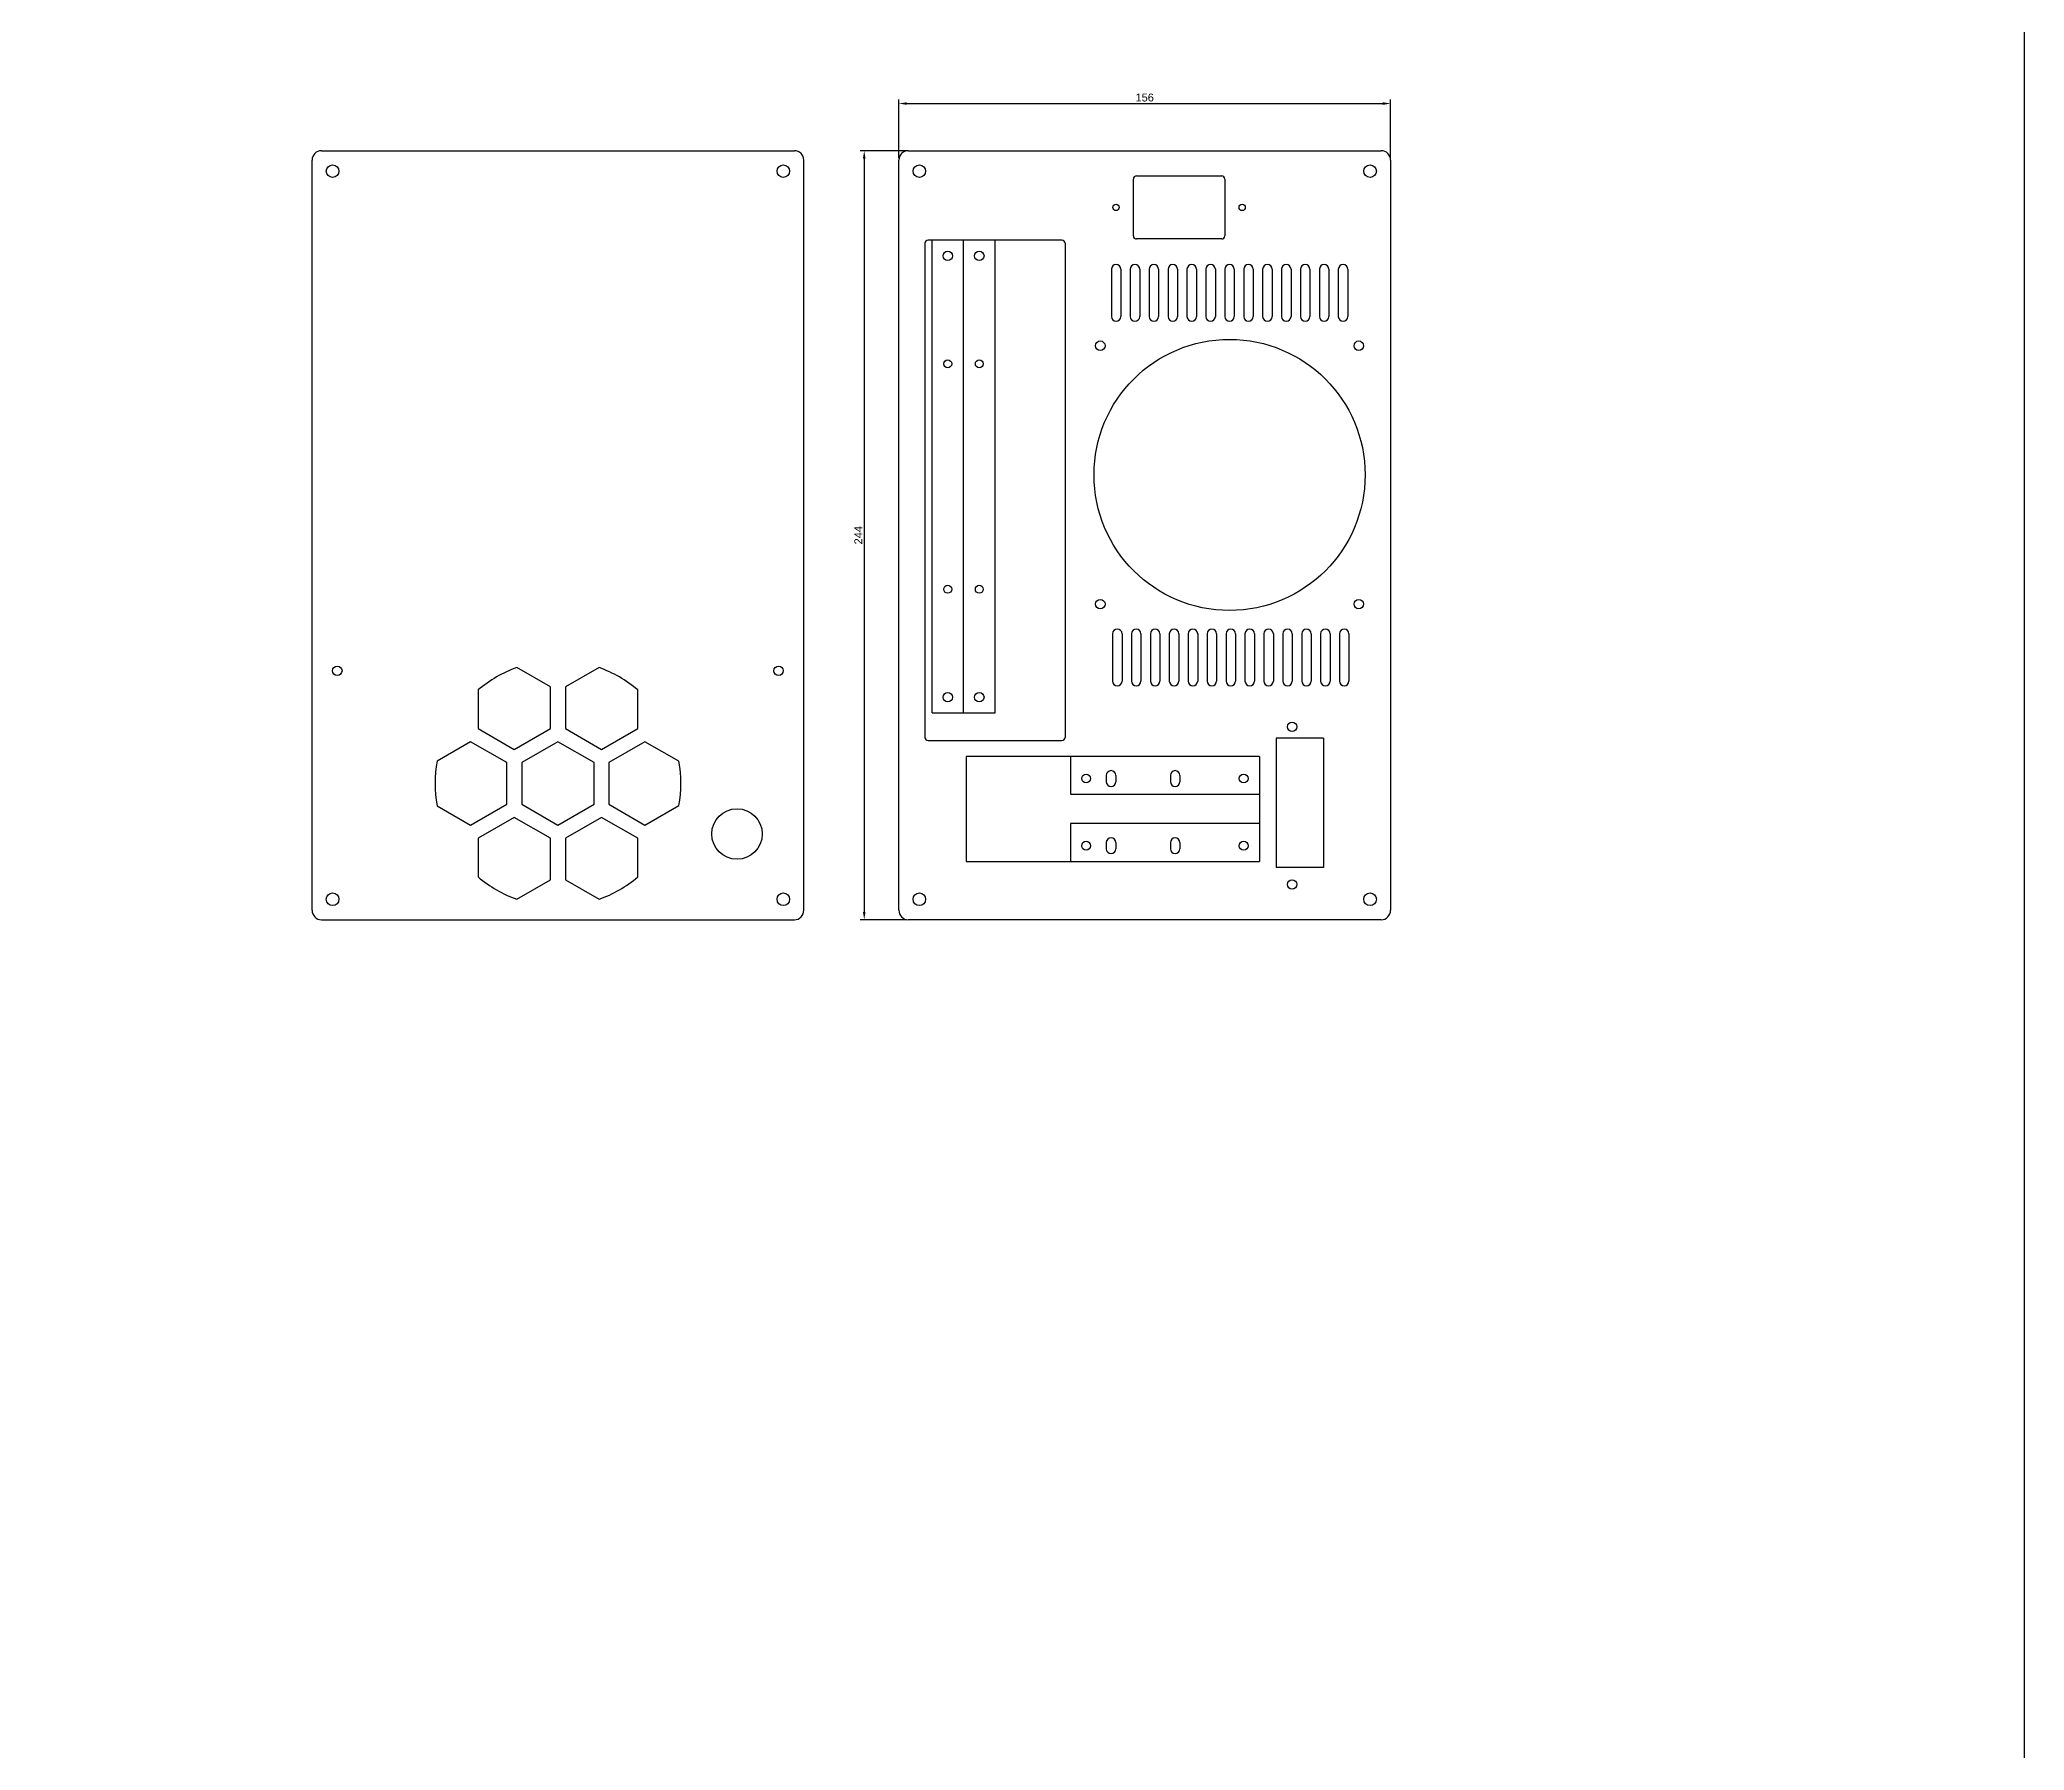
# Model space of a CAD drawing. Header units: millimetres. Extents: x 2208 to 3468, y 425 to 2580.
# Drawn here: x 2839 to 3468, y 967 to 1510 of the extents above; entities that cross this region are included whole.
import ezdxf

# ---------------------------------------------------------------- set-up
doc = ezdxf.new("R2010")
doc.units = ezdxf.units.MM
doc.styles.get("Standard").update_dxf_attribs({"font": 'arial.ttf'})
doc.dimstyles.new('ISO-25', dxfattribs={"dimtxt": 2.5, "dimasz": 2.5, "dimexe": 1.25, "dimexo": 0.625, "dimtad": 1, "dimtxsty": 'Standard', "dimcen": 2.5, "dimadec": 0, "dimazin": 0, "dimtfac": 1, "dimtmove": 0, "dimatfit": 3, "dimfxl": 1, "dimarcsym": 0})

# ---------------------------------------------------------------- blocks, each defined once
blk = doc.blocks.new('*D95')
at = {"color": 0, "lineweight": -2, "transparency": 16777216}
for p, q in [((3111.24, 1472.6), (3111.24, 1491.18)), ((3113.74, 1489.93), (3264.74, 1489.93)), ((3267.24, 1472.6), (3267.24, 1491.18))]:
    blk.add_line(p, q, dxfattribs=at)
at = {"color": 0, "transparency": 16777216}
for points in [[(3113.74, 1490.35), (3113.74, 1489.52), (3111.24, 1489.93)], [(3264.74, 1490.35), (3264.74, 1489.52), (3267.24, 1489.93)]]:
    blk.add_solid(points, dxfattribs=at)
at = {"layer": 'Defpoints', "color": 0, "transparency": 16777216}
for p in [(3267.24, 1489.93), (3111.24, 1471.98), (3267.24, 1471.98)]:
    blk.add_point(p, dxfattribs=at)
at = {"color": 0, "transparency": 16777216, "insert": (3189.24, 1491.83), "char_height": 2.5, "attachment_point": 5}
blk.add_mtext('156', dxfattribs=at)
blk = doc.blocks.new('*D96')
at = {"color": 0, "lineweight": -2, "transparency": 16777216}
for p, q in [((3113.62, 1474.98), (3099.01, 1474.98)), ((3100.26, 1472.48), (3100.26, 1233.48)), ((3113.62, 1230.98), (3099.01, 1230.98))]:
    blk.add_line(p, q, dxfattribs=at)
at = {"color": 0, "transparency": 16777216}
for points in [[(3099.84, 1472.48), (3100.67, 1472.48), (3100.26, 1474.98)], [(3099.84, 1233.48), (3100.67, 1233.48), (3100.26, 1230.98)]]:
    blk.add_solid(points, dxfattribs=at)
at = {"layer": 'Defpoints', "color": 0, "transparency": 16777216}
for p in [(3114.24, 1474.98), (3100.26, 1230.98), (3114.24, 1230.98)]:
    blk.add_point(p, dxfattribs=at)
at = {"color": 0, "transparency": 16777216, "insert": (3098.38, 1352.98), "char_height": 2.5, "attachment_point": 5, "rotation": 90}
blk.add_mtext('244', dxfattribs=at)

msp = doc.modelspace()

# ---------------------------------------------------------------- linework, layer by layer
for p, q in [((2928.09, 1474.979), (3078.09, 1474.979)), ((3114.243, 1474.979), (3264.243, 1474.979)), ((2925.09, 1233.979), (2925.09, 1471.979)), ((3081.09, 1233.979), (3081.09, 1471.979)), ((3111.243, 1233.979), (3111.243, 1471.979)), ((3267.243, 1471.979), (3267.243, 1233.979)), ((3185.655, 1447.976), (3185.655, 1465.976)), ((3186.655, 1466.976), (3213.655, 1466.976)), ((3214.655, 1465.976), (3214.655, 1447.976)), ((3119.535, 1445.599), (3119.535, 1288.849)), ((3121.76, 1296.599), (3121.76, 1446.599)), ((3131.76, 1296.599), (3131.76, 1446.599)), ((3141.76, 1296.599), (3141.76, 1446.599)), ((3163.985, 1445.599), (3163.985, 1288.849)), ((3213.655, 1446.976), (3186.655, 1446.976)), ((3178.655, 1437.349), (3178.655, 1422.349)), ((3181.655, 1437.349), (3181.655, 1422.349)), ((3184.655, 1437.349), (3184.655, 1422.349)), ((3187.655, 1437.349), (3187.655, 1422.349)), ((3190.655, 1437.349), (3190.655, 1422.349)), ((3193.655, 1437.349), (3193.655, 1422.349)), ((3196.655, 1437.349), (3196.655, 1422.349)), ((3199.655, 1437.349), (3199.655, 1422.349)), ((3202.655, 1437.349), (3202.655, 1422.349)), ((3205.655, 1437.349), (3205.655, 1422.349)), ((3208.655, 1437.349), (3208.655, 1422.349)), ((3211.655, 1437.349), (3211.655, 1422.349)), ((3214.655, 1437.349), (3214.655, 1422.349)), ((3217.655, 1437.349), (3217.655, 1422.349)), ((3220.655, 1437.349), (3220.655, 1422.349)), ((3223.655, 1437.349), (3223.655, 1422.349)), ((3226.655, 1437.349), (3226.655, 1422.349)), ((3229.655, 1437.349), (3229.655, 1422.349)), ((3232.655, 1437.349), (3232.655, 1422.349)), ((3235.655, 1437.349), (3235.655, 1422.349)), ((3238.655, 1437.349), (3238.655, 1422.349)), ((3241.655, 1437.349), (3241.655, 1422.349)), ((3244.655, 1437.349), (3244.655, 1422.349)), ((3247.655, 1437.349), (3247.655, 1422.349)), ((3250.655, 1437.349), (3250.655, 1422.349)), ((3253.655, 1437.349), (3253.655, 1422.349)), ((3179.048, 1321.726), (3179.048, 1306.726)), ((3182.048, 1321.726), (3182.048, 1306.726)), ((3185.048, 1321.726), (3185.048, 1306.726)), ((3188.048, 1321.726), (3188.048, 1306.726)), ((3191.048, 1321.726), (3191.048, 1306.726)), ((3194.048, 1321.726), (3194.048, 1306.726)), ((3197.048, 1321.726), (3197.048, 1306.726)), ((3200.048, 1321.726), (3200.048, 1306.726)), ((3203.048, 1321.726), (3203.048, 1306.726)), ((3206.048, 1321.726), (3206.048, 1306.726)), ((3209.048, 1321.726), (3209.048, 1306.726)), ((3212.048, 1321.726), (3212.048, 1306.726)), ((3215.048, 1321.726), (3215.048, 1306.726)), ((3218.048, 1321.726), (3218.048, 1306.726)), ((3221.048, 1321.726), (3221.048, 1306.726)), ((3224.048, 1321.726), (3224.048, 1306.726)), ((3227.048, 1321.726), (3227.048, 1306.726)), ((3230.048, 1321.726), (3230.048, 1306.726)), ((3233.048, 1321.726), (3233.048, 1306.726)), ((3236.048, 1321.726), (3236.048, 1306.726)), ((3239.048, 1321.726), (3239.048, 1306.726)), ((3242.048, 1321.726), (3242.048, 1306.726)), ((3245.048, 1321.726), (3245.048, 1306.726)), ((3248.048, 1321.726), (3248.048, 1306.726)), ((3251.048, 1321.726), (3251.048, 1306.726)), ((3254.048, 1321.726), (3254.048, 1306.726)), ((3000.69, 1304.843), (2990.053, 1310.985)), ((3016.128, 1310.985), (3005.49, 1304.843)), ((2977.778, 1303.898), (2977.778, 1291.615)), ((3000.69, 1291.615), (3000.69, 1304.843)), ((3005.49, 1304.843), (3005.49, 1291.615)), ((3028.403, 1291.615), (3028.403, 1303.898)), ((2977.778, 1291.615), (2989.234, 1285)), ((2989.234, 1285), (3000.69, 1291.615)), ((3005.49, 1291.615), (3016.947, 1285)), ((3016.947, 1285), (3028.403, 1291.615)), ((3121.76, 1296.599), (3131.76, 1296.599)), ((3131.76, 1296.599), (3141.76, 1296.599)), ((2975.378, 1287.458), (2964.74, 1281.316)), ((2986.834, 1280.843), (2975.378, 1287.458)), ((3003.09, 1287.458), (2991.634, 1280.843)), ((3014.547, 1280.843), (3003.09, 1287.458)), ((3030.702, 1287.458), (3019.245, 1280.843)), ((3041.453, 1281.25), (3030.702, 1287.458)), ((3230.995, 1288.589), (3230.995, 1247.589)), ((3245.995, 1288.589), (3245.995, 1247.589)), ((2986.834, 1267.615), (2986.834, 1280.843)), ((2991.634, 1280.843), (2991.634, 1267.615)), ((3014.547, 1267.615), (3014.547, 1280.843)), ((3019.245, 1280.843), (3019.245, 1267.615)), ((3165.645, 1282.789), (3165.645, 1270.789)), ((3177.053, 1276.789), (3177.053, 1274.789)), ((3180.053, 1276.789), (3180.053, 1274.789)), ((3197.373, 1276.789), (3197.373, 1274.789)), ((3200.373, 1276.789), (3200.373, 1274.789)), ((2964.74, 1267.142), (2975.378, 1261)), ((2975.378, 1261), (2986.834, 1267.615)), ((2991.634, 1267.615), (3003.09, 1261)), ((3003.09, 1261), (3014.547, 1267.615)), ((3019.245, 1267.615), (3030.702, 1261)), ((3030.702, 1261), (3041.453, 1267.208)), ((2989.234, 1263.458), (2977.778, 1256.843)), ((3000.69, 1256.843), (2989.234, 1263.458)), ((3016.947, 1263.458), (3005.49, 1256.843)), ((3028.403, 1256.843), (3016.947, 1263.458)), ((3165.645, 1261.469), (3165.645, 1249.469)), ((2977.778, 1256.843), (2977.778, 1244.56)), ((3000.69, 1243.615), (3000.69, 1256.843)), ((3005.49, 1256.843), (3005.49, 1243.615)), ((3028.403, 1244.56), (3028.403, 1256.843)), ((3177.053, 1255.469), (3177.053, 1253.469)), ((3180.053, 1255.469), (3180.053, 1253.469)), ((3197.373, 1255.469), (3197.373, 1253.469)), ((3200.373, 1255.469), (3200.373, 1253.469)), ((2990.053, 1237.473), (3000.69, 1243.615)), ((3005.49, 1243.615), (3016.128, 1237.473)), ((2928.09, 1230.979), (3078.09, 1230.979)), ((3264.243, 1230.979), (3114.243, 1230.979))]:
    msp.add_line(p, q)
at = {"lineweight": -3}
for p, q in [((3162.985, 1446.599), (3120.535, 1446.599)), ((3120.535, 1287.849), (3162.985, 1287.849)), ((3245.995, 1288.589), (3230.995, 1288.589)), ((3165.645, 1282.789), (3132.649, 1282.789)), ((3132.649, 1282.789), (3132.649, 1249.469)), ((3225.645, 1282.789), (3165.645, 1282.789)), ((3225.645, 1282.789), (3225.645, 1249.469)), ((3165.645, 1270.789), (3225.645, 1270.789)), ((3225.645, 1261.469), (3165.645, 1261.469)), ((3132.649, 1249.469), (3165.645, 1249.469)), ((3165.645, 1249.469), (3225.645, 1249.469)), ((3245.995, 1247.589), (3230.995, 1247.589))]:
    msp.add_line(p, q, dxfattribs=at)
msp.add_lwpolyline([(2207.972, 2580.405), (3468.29, 2580.405), (3468.29, 424.76), (2207.972, 424.76)], close=True)
for centre, radius in [((2931.59, 1468.479), 2), ((3074.59, 1468.479), 2), ((3117.743, 1468.479), 2), ((3260.743, 1468.479), 2), ((3180.155, 1456.976), 1), ((3220.155, 1456.976), 1), ((3126.76, 1441.599), 1.5), ((3136.76, 1441.599), 1.5), ((3216.155, 1372.116), 43), ((3175.155, 1413.116), 1.5), ((3257.155, 1413.116), 1.5), ((3126.76, 1407.349), 1.25), ((3136.76, 1407.349), 1.25), ((3126.76, 1335.849), 1.25), ((3136.76, 1335.849), 1.25), ((3175.155, 1331.116), 1.5), ((3257.155, 1331.116), 1.5), ((2933.09, 1309.979), 1.5), ((3073.09, 1309.979), 1.5), ((3126.76, 1301.599), 1.5), ((3136.76, 1301.599), 1.5), ((3235.995, 1292.197), 1.5), ((3170.645, 1275.789), 1.4), ((3220.645, 1275.789), 1.4), ((3059.901, 1258.194), 8), ((3170.645, 1254.469), 1.4), ((3220.645, 1254.469), 1.4), ((3235.995, 1242.197), 1.5), ((2931.59, 1237.479), 2), ((3074.59, 1237.479), 2), ((3117.743, 1237.479), 2), ((3260.743, 1237.479), 2)]:
    msp.add_circle(centre, radius)
for centre, radius, start, end in [((2928.09, 1471.979), 3, 90, 180), ((3078.09, 1471.979), 3, 0, 90), ((3114.243, 1471.979), 3, 90, 180), ((3264.243, 1471.979), 3, 0, 90), ((3186.655, 1465.976), 1, 90, 180), ((3213.655, 1465.976), 1, 0, 90), ((3120.535, 1445.599), 1, 90, 180), ((3162.985, 1445.599), 1, 0, 90), ((3186.655, 1447.976), 1, 180, 270), ((3213.655, 1447.976), 1, 270, 0), ((3180.155, 1437.349), 1.5, 0, 180), ((3186.155, 1437.349), 1.5, 0, 180), ((3192.155, 1437.349), 1.5, 0, 180), ((3198.155, 1437.349), 1.5, 0, 180), ((3204.155, 1437.349), 1.5, 0, 180), ((3210.155, 1437.349), 1.5, 0, 180), ((3216.155, 1437.349), 1.5, 0, 180), ((3222.155, 1437.349), 1.5, 0, 180), ((3228.155, 1437.349), 1.5, 0, 180), ((3234.155, 1437.349), 1.5, 0, 180), ((3240.155, 1437.349), 1.5, 0, 180), ((3246.155, 1437.349), 1.5, 0, 180), ((3252.155, 1437.349), 1.5, 0, 180), ((3180.155, 1422.349), 1.5, 180, 0), ((3186.155, 1422.349), 1.5, 180, 0), ((3192.155, 1422.349), 1.5, 180, 0), ((3198.155, 1422.349), 1.5, 180, 0), ((3204.155, 1422.349), 1.5, 180, 0), ((3210.155, 1422.349), 1.5, 180, 0), ((3216.155, 1422.349), 1.5, 180, 0), ((3222.155, 1422.349), 1.5, 180, 0), ((3228.155, 1422.349), 1.5, 180, 0), ((3234.155, 1422.349), 1.5, 180, 0), ((3240.155, 1422.349), 1.5, 180, 0), ((3246.155, 1422.349), 1.5, 180, 0), ((3252.155, 1422.349), 1.5, 180, 0), ((3180.548, 1321.726), 1.5, 0, 180), ((3186.548, 1321.726), 1.5, 0, 180), ((3192.548, 1321.726), 1.5, 0, 180), ((3198.548, 1321.726), 1.5, 0, 180), ((3204.548, 1321.726), 1.5, 0, 180), ((3210.548, 1321.726), 1.5, 0, 180), ((3216.548, 1321.726), 1.5, 0, 180), ((3222.548, 1321.726), 1.5, 0, 180), ((3228.548, 1321.726), 1.5, 0, 180), ((3234.548, 1321.726), 1.5, 0, 180), ((3240.548, 1321.726), 1.5, 0, 180), ((3246.548, 1321.726), 1.5, 0, 180), ((3252.548, 1321.726), 1.5, 0, 180), ((3003.09, 1274.229), 39, 109.530251, 130.469749), ((3003.09, 1274.229), 39, 49.530251, 70.469749), ((3180.548, 1306.726), 1.5, 180, 0), ((3186.548, 1306.726), 1.5, 180, 0), ((3192.548, 1306.726), 1.5, 180, 0), ((3198.548, 1306.726), 1.5, 180, 0), ((3204.548, 1306.726), 1.5, 180, 0), ((3210.548, 1306.726), 1.5, 180, 0), ((3216.548, 1306.726), 1.5, 180, 0), ((3222.548, 1306.726), 1.5, 180, 0), ((3228.548, 1306.726), 1.5, 180, 0), ((3234.548, 1306.726), 1.5, 180, 0), ((3240.548, 1306.726), 1.5, 180, 0), ((3246.548, 1306.726), 1.5, 180, 0), ((3252.548, 1306.726), 1.5, 180, 0), ((3162.985, 1288.849), 1, 270, 0), ((3003.09, 1274.229), 39, 169.530251, 190.469749), ((3003.09, 1274.229), 39, 349.62824, 10.37176), ((3178.553, 1276.789), 1.5, 0, 180), ((3198.873, 1276.789), 1.5, 0, 180), ((3178.553, 1274.789), 1.5, 180, 0), ((3198.873, 1274.789), 1.5, 180, 0), ((3178.553, 1255.469), 1.5, 0, 180), ((3178.553, 1253.469), 1.5, 180, 0), ((3198.873, 1255.469), 1.5, 0, 180), ((3198.873, 1253.469), 1.5, 180, 0), ((3003.09, 1274.229), 39, 229.530251, 250.469749), ((3003.09, 1274.229), 39, 289.530251, 310.469749), ((2928.09, 1233.979), 3, 180, 270), ((3078.09, 1233.979), 3, 270, 0), ((3114.243, 1233.979), 3, 180, 270), ((3264.243, 1233.979), 3, 270, 0)]:
    msp.add_arc(centre, radius, start, end)
msp.add_arc((3120.535, 1288.849), 1, 180, 270, dxfattribs=at)

# ---------------------------------------------------------------- dimensions: what is measured, and where the dimension line sits
dim = msp.add_linear_dim(base=(3267.243, 1489.933), p1=(3111.243, 1471.979), p2=(3267.243, 1471.979), dimstyle='ISO-25')
dim.commit()
dim.dimension.update_dxf_attribs({"geometry": '*D95', "text_midpoint": (3189.243, 1491.834)})
dim = msp.add_linear_dim(base=(3100.258, 1230.979), p1=(3114.243, 1474.979), p2=(3114.243, 1230.979), angle=90, dimstyle='ISO-25')
dim.commit()
dim.dimension.update_dxf_attribs({"geometry": '*D96', "text_midpoint": (3098.378, 1352.979)})

doc.saveas('drawing.dxf')
